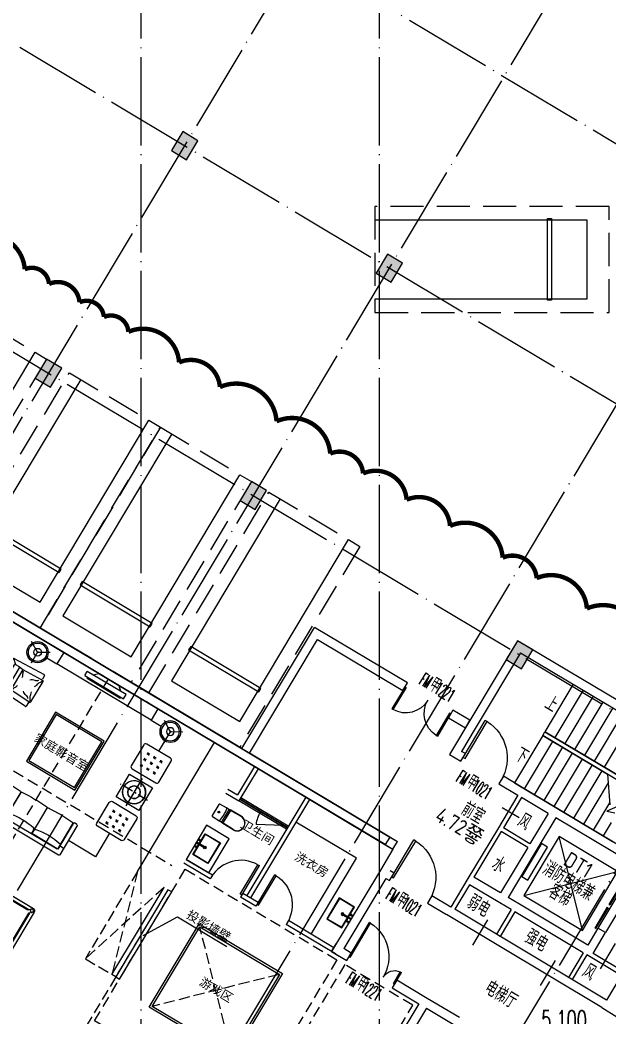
# Model space of a CAD drawing. Header units: millimetres. Extents: x 1337745 to 1642153, y -192803 to 266425.
# Drawn here: x 1414314 to 1427647, y 109897 to 132471 of the extents above; entities that cross this region are included whole.
import ezdxf
from ezdxf.enums import TextEntityAlignment as Align

# ---------------------------------------------------------------- set-up
doc = ezdxf.new("R2010")
doc.units = ezdxf.units.MM
doc.header["$LTSCALE"] = 1000
doc.header["$MEASUREMENT"] = 0
for name, pattern in [('__附着_A09-停车位、行车流线模块_TEN24RUY_设计区$0$DASH', [0.35, 0.25, -0.1]), ('CENTER', [2, 1.25, -0.25, 0.25, -0.25]), ('DASH', [0.35, 0.25, -0.1]), ('DOTE', [2.42, 2, -0.2, 0.02, -0.2]), ('HIDDEN', [0.375, 0.25, -0.125]), ('HIDDEN2', [4.7625, 3.175, -1.5875])]:
    doc.linetypes.add(name, pattern=pattern)
for name, color, linetype in [('__附着_A09-停车位、行车流线模块_TEN24RUY_设计区$0$STD-PARK', 103, '__附着_A09-停车位、行车流线模块_TEN24RUY_设计区$0$DASH'), ('A-BALCONY', 7, 'Continuous'), ('AE-FLOR', 151, 'Continuous'), ('COLUMN', 2, 'Continuous'), ('DIM_SYMB', 7, 'Continuous'), ('DOOR_FIRE', 4, 'Continuous'), ('DOOR_FIRE_TEXT', 7, 'Continuous'), ('DOTE', 16, 'DOTE'), ('IE-FURN', 33, 'Continuous'), ('P-FURN-高柜', 5, 'Continuous'), ('P-卫生隔断', 30, 'Continuous'), ('P-固定家具（悬空）', 142, 'Continuous'), ('P-洁具', 31, 'Continuous'), ('P-活动家具', 146, 'Continuous'), ('PUB_HATCH', 8, 'Continuous'), ('PUB_TEXT', 7, 'Continuous'), ('REF', 8, 'HIDDEN2'), ('STAIR', 61, 'Continuous'), ('WALL', 2, 'Continuous'), ('WINDOW', 4, 'Continuous'), ('WINDOW_TEXT', 7, 'Continuous'), ('文字标注', 255, 'Continuous'), ('砖墙', 30, 'Continuous')]:
    doc.layers.add(name, color=color, linetype=linetype)
doc.layers.add('furniture', color=6, linetype='Continuous', lineweight=13)
doc.styles.add('_TCH_DIM', font='SIMPLEX.shx', dxfattribs={"width": 0.85, "bigfont": 'GBCBIG.shx'})
doc.styles.add('_TCH_WINDOW', font='SIMPLEX.shx', dxfattribs={"width": 0.6, "height": 3.5, "bigfont": 'GBCBIG.shx'})
doc.styles.get("Standard").update_dxf_attribs({"font": 'GBENOR', "bigfont": 'GBCBIG'})
doc.styles.add('黑体', font='SIMHEI.TTF')

# ---------------------------------------------------------------- blocks, each defined once
blk = doc.blocks.new('__附着_A09-停车位、行车流线模块_TEN24RUY_设计区$0$停车位1')
at = {"layer": '__附着_A09-停车位、行车流线模块_TEN24RUY_设计区$0$STD-PARK', "linetype": '__附着_A09-停车位、行车流线模块_TEN24RUY_设计区$0$DASH', "ltscale": 3}
for p, q in [((-168810, -21850), (-171210, -21850)), ((-171210, -21850), (-171210, -27150)), ((-168810, -27150), (-168810, -21850)), ((-171210, -27150), (-168810, -27150))]:
    blk.add_line(p, q, dxfattribs=at)
at = {"layer": 'Defpoints', "color": 9, "linetype": 'ByBlock', "ltscale": 1200}
for p, q in [((-170910, -26650), (-170910, -21850)), ((-169110, -21850), (-169110, -26650)), ((-170935, -25850), (-170935, -25758)), ((-170935, -25758), (-169085, -25758)), ((-169085, -25850), (-170935, -25850)), ((-169085, -25758), (-169085, -25850)), ((-169110, -26650), (-170910, -26650))]:
    blk.add_line(p, q, dxfattribs=at)
blk = doc.blocks.new('_FZH')
blk.add_lwpolyline([(-0.5, -0.5), (0.5, -0.5), (0.5, 0.5), (-0.5, 0.5)], close=True)
at = {"layer": 'PUB_HATCH'}
blk.add_solid([(-0.5, -0.5), (0.5, -0.5), (-0.5, 0.5), (0.5, 0.5)], dxfattribs=at)
blk = doc.blocks.new('$DorLib2D$00000225')
at = {"color": 0}
for p, q in [((0.475, -0.001), (0.475, 0.752)), ((0.475, 0.752), (0.5, 0.752)), ((0.5, -0.001), (0.5, 0.752)), ((-0.5, 0), (-0.5, 0.252)), ((-0.475, 0.252), (-0.5, 0.252)), ((-0.475, 0), (-0.475, 0.252)), ((-0.475, 0), (-0.5, 0)), ((0.475, -0.001), (0.5, -0.001))]:
    blk.add_line(p, q, dxfattribs=at)
for centre, radius, start, end in [((0.505, -0.002), 0.755, 92.2493, 179.7238), ((-0.501, 0.003), 0.251, 359.7899, 84.0974)]:
    blk.add_arc(centre, radius, start, end, dxfattribs=at)
blk = doc.blocks.new('$DorLib2D$00000001')
for p, q in [((0.45, 0.975), (0.5, 0.975)), ((0.45, 0), (0.45, 0.975)), ((0.5, 0), (0.5, 0.975)), ((0.5, 0), (0.45, 0))]:
    blk.add_line(p, q)
at = {"lineweight": 13}
blk.add_arc((0.475, 0), 0.975, 91.4693, 180, dxfattribs=at)
blk = doc.blocks.new('$DORLIB2D$00000127')
at = {"color": 0}
for points in [[(-0.533, 0.795), (-0.533, 0.69)], [(-0.033, 0.795), (-0.533, 0.795)], [(-0.033, 0.69), (-0.533, 0.69)], [(-0.033, 0.795), (-0.033, 0.69)], [(0.533, 0.795), (0.033, 0.795)], [(0.033, 0.795), (0.033, 0.69)], [(0.533, 0.69), (0.033, 0.69)], [(0.533, 0.795), (0.533, 0.69)], [(0.5, 0.5), (-0.5, 0.5)]]:
    blk.add_lwpolyline(points, dxfattribs=at)
blk = doc.blocks.new('A$C36CD4CEC')
at = {"layer": 'DIM_SYMB'}
for points in [[(30990, -625, 0, 0, 0), (32770, -625, 80, 0, 0), (33070, -625, 0, 0, 0)], [(30990, -1975, 0, 0, 0), (32770, -1975, 80, 0, 0), (33070, -1975, 0, 0, 0)]]:
    blk.add_lwpolyline(points, format="xyseb", dxfattribs=at)
at = {"layer": 'STAIR'}
for p, q in [((30990, 0), (32697, 0)), ((30990, 0), (30990, -1250)), ((31250, 0), (31250, -1250)), ((31510, 0), (31510, -1250)), ((31770, 0), (31770, -1250)), ((32030, 0), (32030, -1250)), ((32290, 0), (32290, -1250)), ((32550, 0), (32550, -1250)), ((30990, -1250), (33581, -1250)), ((30990, -1350), (32697, -1350)), ((30990, -1350), (30990, -2600)), ((31250, -1350), (31250, -2600)), ((31510, -1350), (31510, -2600)), ((31770, -1350), (31770, -2600)), ((32030, -1350), (32030, -2600)), ((32290, -1350), (32290, -2600)), ((32550, -1350), (32550, -2600)), ((32697, -1350), (33099, -1920)), ((32810, -1510), (32810, -2600)), ((33070, -1878), (33070, -2600)), ((33267, -1858), (33114, -2079)), ((33114, -2079), (33289, -2014)), ((33330, -2245), (33330, -2600)), ((30990, -2600), (33581, -2600))]:
    blk.add_line(p, q, dxfattribs=at)
at = {"layer": 'WALL'}
for p, q in [((29400, 200), (29400, -2800)), ((37000, 200), (29400, 200)), ((29600, 0), (36800, 0)), ((29600, 0), (29600, -2000)), ((35410, -1250), (30990, -1250)), ((30990, -1350), (30990, -1250)), ((35410, -1350), (30990, -1350)), ((29600, -2000), (29600, -2600)), ((29700, -2600), (29600, -2600)), ((29700, -2800), (29700, -2600)), ((31195, -2600), (30700, -2600)), ((30700, -2600), (30700, -2800)), ((32095, -2600), (31195, -2600)), ((34395, -2600), (32095, -2600)), ((29400, -2800), (29700, -2800)), ((30700, -2800), (31200, -2800)), ((31200, -2800), (31200, -3700)), ((31300, -2800), (31300, -3600)), ((32000, -2800), (31300, -2800)), ((32000, -2800), (32000, -3600)), ((32200, -2800), (32200, -3700)), ((34300, -2800), (32200, -2800)), ((32000, -3600), (31300, -3600)), ((31200, -3700), (31200, -5000)), ((32000, -3700), (31300, -3700)), ((31300, -3700), (31300, -4900)), ((32000, -3700), (32000, -4900)), ((32200, -3700), (32200, -4900)), ((34500, -4450), (34300, -4450)), ((34300, -4450), (34300, -4900)), ((34500, -5000), (34500, -4450)), ((32000, -4900), (31300, -4900)), ((32500, -4900), (32200, -4900)), ((34300, -4900), (32500, -4900)), ((31200, -5000), (31200, -5750)), ((32100, -5100), (31300, -5100)), ((31300, -5100), (31300, -5750)), ((32400, -5100), (32100, -5100)), ((32400, -5100), (32400, -5750)), ((32500, -5100), (32500, -5750)), ((34300, -5100), (32500, -5100)), ((34300, -5100), (34300, -5750)), ((34400, -5100), (34400, -5750)), ((35300, -5100), (34400, -5100)), ((35400, -5000), (34500, -5000)), ((35300, -5100), (35300, -5750)), ((29400, -5300), (29400, -5850)), ((29400, -5850), (29400, -8000)), ((29700, -5750), (29600, -5750)), ((29700, -5950), (29700, -5750)), ((31200, -5750), (30700, -5750)), ((30700, -5750), (30700, -5950)), ((35300, -5750), (31300, -5750)), ((32500, -5750), (32400, -5750)), ((34400, -5750), (34300, -5750)), ((29600, -5950), (29700, -5950)), ((29600, -5950), (29600, -7800)), ((30700, -5950), (31200, -5950)), ((35300, -5950), (31200, -5950)), ((35300, -5950), (35700, -5950)), ((29800, -7800), (29600, -7800)), ((29800, -8000), (29800, -7800)), ((31800, -7800), (31000, -7800)), ((31000, -7800), (31000, -8000)), ((32650, -7800), (31800, -7800)), ((29400, -8000), (29800, -8000)), ((31000, -8000), (31700, -8000)), ((31700, -8000), (31700, -9800)), ((31900, -8000), (31900, -9800)), ((31900, -8000), (32650, -8000))]:
    blk.add_line(p, q, dxfattribs=at)
at = {"layer": 'WINDOW'}
for p, q in [((32484, -4675), (34024, -3125)), ((34024, -4675), (32484, -3125)), ((31490, -3227), (31045, -3227)), ((34500, -3350), (34500, -4450)), ((34821, -5211), (34821, -4546)), ((32062, -5574), (32062, -6237)), ((33846, -5574), (33846, -6237))]:
    blk.add_line(p, q, dxfattribs=at)
for points in [[(34024, -3125), (32484, -3125), (32484, -4675), (34024, -4675)], [(32379, -3465), (32224, -3465), (32224, -4335), (32379, -4335)]]:
    blk.add_lwpolyline(points, close=True, dxfattribs=at)
for name, p, xscale, yscale, zscale, rotation in [('$DorLib2D$00000001', (30200, -2700), -1000, 1000, 999.9999999999995, 359.9999999999933), ('$DORLIB2D$00000127', (34400, -3900), 1100.000000000116, 200.0000000001164, -1100, 90), ('$DorLib2D$00000001', (30200, -5850), -1000, 1000, 999.9999999999995, 359.9999999999933), ('$DorLib2D$00000225', (30400, -7900), -1200, 1199.999999999884, 1200, 5.542137736148056e-12)]:
    blk.add_blockref(name, p, dxfattribs=dict(at, xscale=xscale, yscale=yscale, zscale=zscale, rotation=rotation))
at = {"layer": 'A-BALCONY', "char_height": 350, "width": 1805.59}
for s, insert, attachment_point in [('风', (31766, -3055), 3), ('DT1', (33504, -3274), 3), ('前室', (30791, -3480), 3), ('消防电梯兼', (33817, -3691), 3), ('4.72{\\fSimSun|b0|i0|c129|p2;쯓}', (31015, -3904), 3), ('客梯', (33440, -4068), 3), ('水', (31766, -4193), 3), ('弱电', (31979, -5223), 3), ('强电', (33503, -5223), 3), ('风', (34774, -5223), 3), ('电梯厅', (32814, -6687), 1)]:
    blk.add_mtext(s, dxfattribs=dict(at, insert=insert, attachment_point=attachment_point))
at = {"layer": 'PUB_TEXT', "style": '_TCH_DIM'}
for s, p in [('上', (30676, -800)), ('下', (30695, -2150))]:
    blk.add_text(s, height=338, rotation=360, dxfattribs=at).set_placement(p)
at = {"layer": 'WINDOW_TEXT', "style": '_TCH_WINDOW'}
for s, height, width, p in [('甲', 338, 0.6, (30069, -3250)), ('FM', 297.5, 0.423529, (29817, -3250)), ('1021', 297.5, 0.423529, (30217, -3250)), ('FM', 297.5, 0.423529, (29817, -6350)), ('甲', 338, 0.6, (30069, -6350)), ('1021', 297.5, 0.423529, (30217, -6350)), ('甲', 338, 0.6, (30269, -8450)), ('FM', 297.5, 0.423529, (30017, -8450)), ('1221', 297.5, 0.423529, (30417, -8450))]:
    blk.add_text(s, height=height, rotation=360, dxfattribs=dict(at, width=width)).set_placement(p)
blk = doc.blocks.new('$DorLib2D$00000002')
for p, q in [((-0.5, 0), (-0.5, 0.4875)), ((-0.475, 0.4875), (-0.5, 0.4875)), ((-0.475, 0), (-0.475, 0.4875)), ((0.475, 0), (0.475, 0.4875)), ((0.475, 0.4875), (0.5, 0.4875)), ((0.5, 0), (0.5, 0.4875)), ((-0.5, 0), (-0.475, 0)), ((0.5, 0), (0.475, 0))]:
    blk.add_line(p, q)
at = {"lineweight": 13}
for centre, start, end in [((-0.4875, 0), 0, 88.53072), ((0.4875, 0), 91.46928, 180)]:
    blk.add_arc(centre, 0.4875, start, end, dxfattribs=at)
blk = doc.blocks.new('A$C175371E0')
at = {"layer": 'furniture', "color": 8}
for p, q in [((-180, 161), (-194, 175)), ((-180, 140), (-194, 126)), ((-180, 11), (-194, 25)), ((-158, 161), (-144, 175)), ((-158, 140), (-144, 126)), ((-158, 11), (-144, 25)), ((-11, 161), (-25, 175)), ((-11, 140), (-25, 126)), ((-11, 11), (-25, 25)), ((11, 161), (25, 175)), ((11, 140), (25, 126)), ((11, 11), (25, 25)), ((158, 161), (144, 175)), ((158, 140), (144, 126)), ((158, 11), (144, 25)), ((180, 161), (194, 175)), ((180, 140), (194, 126)), ((180, 11), (194, 25)), ((-180, -11), (-194, -25)), ((-180, -140), (-194, -126)), ((-180, -161), (-194, -175)), ((-158, -11), (-144, -25)), ((-158, -140), (-144, -126)), ((-158, -161), (-144, -175)), ((-11, -11), (-25, -25)), ((-11, -140), (-25, -126)), ((-11, -161), (-25, -175)), ((11, -11), (25, -25)), ((11, -140), (25, -126)), ((11, -161), (25, -175)), ((158, -11), (144, -25)), ((158, -140), (144, -126)), ((158, -161), (144, -175)), ((180, -11), (194, -25)), ((180, -140), (194, -126)), ((180, -161), (194, -175))]:
    blk.add_line(p, q, dxfattribs=at)
for centre in [(-169, 151), (-169, 0), (0, 151), (0, 0), (169, 151), (169, 0), (-169, -151), (0, -151), (169, -151)]:
    blk.add_circle(centre, 15, dxfattribs=at)
at = {"layer": 'IE-FURN'}
blk.add_lwpolyline([(-362, 275), (-362, -275, 0.414214), (-312, -325), (312, -325, 0.414214), (362, -275), (362, 275, 0.414214), (312, 325), (-312, 325, 0.414214)], format="xyb", close=True, dxfattribs=at)
blk = doc.blocks.new('uio')
at = {"lineweight": 5, "ltscale": 0.03}
for p, q in [((-104844, -966881), (-104736, -966120)), ((-104716, -966104), (-103987, -966174)), ((-104651, -966317), (-104642, -966224)), ((-104651, -966317), (-104648, -966429)), ((-104651, -966317), (-104648, -966429)), ((-104112, -966387), (-104634, -966338)), ((-104112, -966387), (-104634, -966338)), ((-104621, -966207), (-104099, -966257)), ((-104091, -966371), (-104115, -966479)), ((-104091, -966371), (-104115, -966479)), ((-104082, -966277), (-104091, -966371)), ((-104082, -966277), (-104091, -966371)), ((-103970, -966193), (-104007, -966961)), ((-104714, -966896), (-104648, -966429)), ((-104115, -966479), (-104648, -966429)), ((-104115, -966479), (-104138, -966950)), ((-104734, -966912), (-104828, -966903)), ((-104719, -966931), (-104714, -966896)), ((-104160, -967004), (-104702, -966952)), ((-104140, -966986), (-104138, -966950)), ((-104028, -966979), (-104121, -966970))]:
    blk.add_line(p, q, dxfattribs=at)
for p, q in [((-104651, -966317), (-104642, -966224)), ((-104115, -966479), (-104648, -966429))]:
    blk.add_line(p, q)
for centre, start, end in [((-104718, -966123), 84.5739, 171.9109), ((-104632, -966319), 174.5739, 264.5739), ((-104632, -966319), 174.5739, 264.5739), ((-104623, -966226), 84.5739, 174.5739), ((-104623, -966226), 84.5739, 174.5739), ((-104110, -966369), 264.5739, 354.5739), ((-104110, -966369), 264.5739, 354.5739), ((-104101, -966276), 354.5739, 84.5739), ((-104101, -966276), 354.5739, 84.5739), ((-103989, -966192), 357.2369, 84.5739), ((-104826, -966884), 171.9109, 264.5739), ((-104733, -966893), 264.5739, 351.9109), ((-104701, -966934), 171.9109, 264.5739), ((-104158, -966985), 264.5739, 357.2369), ((-104119, -966951), 177.2369, 264.5739), ((-104029, -966960), 274.8838, 7.5468)]:
    blk.add_arc(centre, 18.7, start, end, dxfattribs=at)
at = {"layer": 'furniture', "color": 8}
for p, q in [((-104718, -966123), (-104642, -966224)), ((-103989, -966192), (-104082, -966277))]:
    blk.add_line(p, q, dxfattribs=at)
for points in [[(-104624, -966459, -0.157856), (-104544, -966495, 0.195258), (-104485, -966517, 0.506042)], [(-104144, -966505, 0.157856), (-104230, -966525, -0.195258), (-104291, -966535, -0.506042)], [(-104655, -966859, 0.215808), (-104609, -966798, -0.158378), (-104551, -966698, -0.75133)], [(-104655, -966859, 0.215808), (-104609, -966798, -0.158378), (-104551, -966698, -0.75133)], [(-104189, -966903, -0.215808), (-104222, -966835, 0.158378), (-104261, -966726, 0.75133)], [(-104189, -966903, -0.215808), (-104222, -966835, 0.158378), (-104261, -966726, 0.75133)], [(-104701, -966934, 0.13045), (-104627, -966906, -0.166434), (-104547, -966883, 0.138962), (-104485, -966868, -0.132288)], [(-104701, -966934, 0.13045), (-104627, -966906, -0.166434), (-104547, -966883, 0.138962), (-104485, -966868, -0.132288)], [(-104158, -966985, -0.13045), (-104225, -966944, 0.166434), (-104299, -966906, -0.138962), (-104358, -966880, 0.132288)], [(-104158, -966985, -0.13045), (-104225, -966944, 0.166434), (-104299, -966906, -0.138962), (-104358, -966880, 0.132288)]]:
    blk.add_lwpolyline(points, format="xyb", dxfattribs=at)
blk = doc.blocks.new('A$C394A4696')
at = {"layer": 'IE-FURN'}
for p, q in [((-27, 1141), (-783, 1141)), ((-810, 1114), (-810, 1051)), ((-810, 1114), (-810, 1051)), ((-126, 1033), (-792, 1033)), ((-200, 1051), (-200, 1123)), ((-126, 344), (-792, 344)), ((-782, 344), (-108, 344)), ((-782, 344), (-108, 344)), ((-782, 344), (-108, 344)), ((-782, 344), (-108, 344)), ((-782, 344), (-108, 344)), ((-782, 344), (-108, 344)), ((-108, 326), (-108, -1015)), ((-782, -344), (-108, -344)), ((-782, -344), (-108, -344)), ((-782, -344), (-108, -344)), ((-782, -344), (-108, -344)), ((-782, -344), (-108, -344)), ((-782, -344), (-108, -344)), ((-810, -1114), (-810, -1051)), ((-810, -1114), (-810, -1051)), ((-126, -1033), (-792, -1033)), ((-782, -1033), (-108, -1033)), ((-782, -1033), (-108, -1033)), ((-200, -1051), (-200, -1123)), ((-27, -1141), (-783, -1141))]:
    blk.add_line(p, q, dxfattribs=at)
at = {"layer": 'IE-FURN', "color": 8}
for points in [[(-236, 1015, -0.414214), (-218, 1033), (-126, 1033, -0.414214), (-108, 1015), (-108, 362, -0.414214), (-126, 344), (-218, 344, -0.414214), (-236, 362, -0.097845)], [(-236, 326, -0.414214), (-218, 344), (-126, 344, -0.414214), (-108, 326), (-108, -326, -0.414214), (-126, -344), (-218, -344, -0.414214), (-236, -326, -0.097845)], [(-236, 362, 0.414214), (-218, 344), (-126, 344, 0.414214), (-108, 362), (-108, 326, 0.414214), (-126, 344), (-218, 344, 0.414214), (-236, 326, 1.773437)], [(-236, -1015, 0.414214), (-218, -1033), (-126, -1033, 0.414214), (-108, -1015), (-108, -362, 0.414214), (-126, -344), (-218, -344, 0.414214), (-236, -362, 0.097845)], [(-236, -326, 0.414214), (-218, -344), (-126, -344, 0.414214), (-108, -326), (-108, -362, 0.414214), (-126, -344), (-218, -344, 0.414214), (-236, -362, 1.773437)]]:
    blk.add_lwpolyline(points, format="xyb", close=True, dxfattribs=at)
at = {"layer": 'IE-FURN'}
blk.add_lwpolyline([(0, -1114), (0, 1114)], dxfattribs=at)
for centre, radius, start, end in [((-783, 1114), 26.8, 90, 180), ((-783, 1114), 26.8, 90, 180), ((-182, 1123), 18, 90, 180), ((-27, 1114), 26.8, 0, 90), ((3180, 689), 3993, 175.3139, 184.6861), ((-792, 1051), 18, 180, 270), ((-792, 1051), 18, 180, 270), ((-782, 1015), 18, 90, 180), ((-182, 1051), 18, 180, 270), ((-126, 1015), 18, 0, 90), ((3180, 0), 3993, 175.3139, 184.6861), ((-782, 362), 18, 180, 270), ((-782, 362), 18, 180, 270), ((-782, 326), 18, 90, 180), ((-782, 326), 18, 90, 180), ((-126, 326), 18, 0, 90), ((3180, -689), 3993, 175.3139, 184.6861), ((-783, -368), 18, 90, 180), ((-782, -326), 18, 180, 270), ((-782, -326), 18, 180, 270), ((-782, -362), 18, 90, 180), ((-792, -1051), 18, 90, 180), ((-792, -1051), 18, 90, 180), ((-783, -1114), 26.8, 180, 270), ((-783, -1114), 26.8, 180, 270), ((-782, -1015), 18, 180, 270), ((-782, -1015), 18, 180, 270), ((-182, -1051), 18, 90, 180), ((-182, -1123), 18, 180, 270), ((-27, -1114), 26.8, 270, 0)]:
    blk.add_arc(centre, radius, start, end, dxfattribs=at)
at = {"layer": 'IE-FURN', "color": 161}
blk.add_arc((-126, -1015), 18, 270, 0, dxfattribs=at)
blk = doc.blocks.new('IFF-Lamp400')
at = {"lineweight": 5, "ltscale": 0.03}
for p, q in [((-7, -12), (116, 205)), ((-7, -12), (116, 205)), ((13, 0), (-236, -2)), ((13, 0), (-236, -2)), ((-7, 11), (120, -203)), ((-7, 11), (120, -203))]:
    blk.add_line(p, q, dxfattribs=at)
at = {"lineweight": 5, "ltscale": 0.03, "const_width": 6.67}
for points in [[(95, 167), (115, 203)], [(95, 167), (115, 203)], [(-192, -2), (-233, -2)], [(-192, -2), (-233, -2)], [(98, -166), (118, -201)], [(98, -166), (118, -201)]]:
    blk.add_lwpolyline(points, dxfattribs=at)
at = {"lineweight": 5, "ltscale": 0.03}
blk.add_circle((0, 0), 200, dxfattribs=at)
at = {"linetype": 'ByBlock'}
for radius in [173, 173, 73.3, 73.3]:
    blk.add_circle((0, 0), radius, dxfattribs=at)
blk = doc.blocks.new('$plan$00002328')
at = {"layer": 'IE-FURN'}
for p, q in [((-1279, 621, 0), (-1214, 559, 0)), ((-1233, -577, 0), (-1233, 577, 0)), ((-1226, 674, 0), (-1163, 610, 0)), ((-1214, -559, 0), (-1214, 559, 0)), ((-1182, 629, 0), (-99, 629, 0)), ((-1163, 610, 0), (-122, 610, 0)), ((-83, 642, 0), (-122, 610, 0)), ((-8, 642, 0), (31, 610, 0)), ((1090, 629, 0), (8, 629, 0)), ((1072, 610, 0), (31, 610, 0)), ((1224, 483, 0), (342, -47, 0)), ((342, -47, 0), (1224, 456, 0)), ((1134, 674, 0), (1072, 610, 0)), ((1187, 621, 0), (1123, 559, 0)), ((1123, 422, 0), (1123, 559, 0)), ((1142, 433, 0), (1142, 577, 0)), ((1314, 507, 0), (1301, 528, 0)), ((1123, -559, 0), (1123, 398, 0)), ((1142, -577, 0), (1142, 409, 0)), ((-1279, -621, 0), (-1214, -559, 0)), ((-1226, -674, 0), (-1163, -610, 0)), ((-1182, -629, 0), (-99, -629, 0)), ((-1163, -610, 0), (-122, -610, 0)), ((-83, -642, 0), (-122, -610, 0)), ((-8, -642, 0), (31, -610, 0)), ((1090, -629, 0), (8, -629, 0)), ((1072, -610, 0), (31, -610, 0)), ((1134, -674, 0), (1072, -610, 0)), ((1187, -621, 0), (1123, -559, 0))]:
    blk.add_line(p, q, dxfattribs=at)
at = {"layer": 'IE-FURN', "elevation": 0}
blk.add_lwpolyline([(1301, 528), (1224, 483), (1224, 648, 0.414214), (1161, 711), (-1252, 711, 0.414214), (-1316, 648), (-1316, -648, 0.414214), (-1252, -711), (1161, -711, 0.414214), (1224, -648), (1224, 456), (1314, 507, 0.584235)], format="xyb", close=True, dxfattribs=at)
at = {"layer": 'IE-FURN'}
for centre, radius in [((-1252, 648, 0), 38.1), ((-46, 648, 0), 38.1), ((1161, 648, 0), 38.1), ((-757, 102, 0), 25.4), ((-757, 51, 0), 25.4), ((-757, 0, 0), 25.4), ((-706, 76, 0), 25.4), ((-706, 25, 0), 25.4), ((-706, -25, 0), 25.4), ((-655, 51, 0), 25.4), ((-655, 0, 0), 25.4), ((-604, 25, 0), 25.4), ((716, 0, 0), 25.4), ((-757, -51, 0), 25.4), ((-1252, -648, 0), 38.1), ((-46, -648, 0), 38.1), ((1161, -648, 0), 38.1)]:
    blk.add_circle(centre, radius, dxfattribs=at)
blk = doc.blocks.new('A$C2EEA3612')
at = {"linetype": 'Continuous'}
for p, q in [((-180, 570), (-173, 300)), ((-175, 570), (-168, 300)), ((175, 570), (168, 300)), ((180, 570), (173, 300)), ((-173, 300), (-171, 240)), ((-172, 255), (172, 255)), ((-171, 240), (-169, 187)), ((-163, 295), (163, 295)), ((-163, 290), (163, 290)), ((171, 240), (169, 187)), ((173, 300), (171, 240)), ((-169, 187), (-166, 19)), ((-146, 0), (146, 0)), ((169, 187), (166, 19))]:
    blk.add_line(p, q, dxfattribs=at)
for radius in [20, 15]:
    blk.add_circle((0, 90), radius, dxfattribs=at)
for centre, radius, start, end in [((0, 570), 180, 0, 180), ((0, 570), 175, 0, 180), ((-163, 300), 10, 181.7534, 270), ((-163, 300), 5, 181.7534, 270), ((163, 300), 5, 270, 358.2466), ((163, 300), 10, 270, 358.2466), ((-149, 187), 20, 99.8557, 181.7534), ((-146, 20), 20, 181.7534, 270), ((0, -673), 893, 80.1443, 99.8557), ((146, 20), 20, 270, 358.2466), ((149, 187), 20, 358.2466, 80.1443)]:
    blk.add_arc(centre, radius, start, end, dxfattribs=at)
blk = doc.blocks.new('g3wr')
at = {"color": 251}
blk.add_wipeout([(92376, 176270), (92376, 176416), (92376, 176562), (92382, 176575), (92396, 176582), (92459, 176583), (92576, 176581), (92666, 176589), (92736, 176588), (92946, 176596), (92946, 176591), (93057, 176558), (93057, 176558), (93126, 176416), (93076, 176298), (92946, 176236), (92831, 176244), (92676, 176243), (92576, 176251), (92396, 176250)], dxfattribs=at)
at = {"xscale": -1, "rotation": 270}
blk.add_blockref('A$C2EEA3612', (92376, 176416), dxfattribs=at)
blk = doc.blocks.new('A$C12CE3BE6')
at = {"ltscale": 10}
for p, q in [((180, 469), (200, 469)), ((285, 469), (265, 469)), ((370, 469), (350, 469)), ((220, 412), (160, 412)), ((160, 412), (160, 405)), ((220, 405), (160, 405)), ((180, 412), (180, 435)), ((200, 412), (200, 435)), ((220, 405), (220, 412)), ((265, 260), (265, 435)), ((285, 260), (285, 435)), ((330, 412), (390, 412)), ((330, 405), (330, 412)), ((330, 405), (390, 405)), ((350, 412), (350, 435)), ((370, 412), (370, 435)), ((390, 412), (390, 405))]:
    blk.add_line(p, q, dxfattribs=at)
at = {"color": 8, "ltscale": 10}
for p, q in [((184, 442), (184, 469)), ((195, 442), (195, 469)), ((354, 442), (354, 469)), ((365, 442), (365, 469)), ((182, 422), (182, 442)), ((197, 442), (182, 442)), ((197, 422), (182, 422)), ((187, 412), (187, 422)), ((193, 412), (193, 422)), ((197, 422), (197, 442)), ((352, 422), (352, 442)), ((352, 442), (367, 442)), ((352, 422), (367, 422)), ((357, 412), (357, 422)), ((363, 412), (363, 422)), ((367, 422), (367, 442))]:
    blk.add_line(p, q, dxfattribs=at)
at = {"color": 8}
for p, q in [((261, 236), (289, 264)), ((261, 264), (289, 236))]:
    blk.add_line(p, q, dxfattribs=at)
at = {"ltscale": 10}
for points in [[(200, 435), (200, 469), (215, 469), (215, 475), (165, 475), (165, 469), (180, 469), (180, 435)], [(285, 435), (285, 469), (300, 469), (300, 475), (250, 475), (250, 469), (265, 469), (265, 435)], [(370, 435), (370, 469), (385, 469), (385, 475), (335, 475), (335, 469), (350, 469), (350, 435)]]:
    blk.add_lwpolyline(points, dxfattribs=at)
blk.add_lwpolyline([(0, 0), (0, 400), (550, 400), (550, 0)], close=True)
at = {"color": 8}
blk.add_lwpolyline([(10, 10), (10, 390), (540, 390), (540, 10)], close=True, dxfattribs=at)
at = {"color": 8, "ltscale": 10}
for centre in [(190, 409), (360, 409)]:
    blk.add_circle(centre, 3.5, dxfattribs=at)
at = {"color": 8}
for radius in [29.1, 20]:
    blk.add_circle((275, 250), radius, dxfattribs=at)
at = {"ltscale": 10}
blk.add_arc((275, 260), 10, 180, 0, dxfattribs=at)
blk = doc.blocks.new('A$C7F2562B0')
at = {"color": 252}
blk.add_line((3283, 2785), (2746, 2488), dxfattribs=at)
blk.add_arc((3406, 2784), 723, 179.8571, 204.0905, dxfattribs=at)
at = {"layer": 'furniture', "color": 6}
for p, q in [((-508, 3600), (-2992, 3600)), ((-508, 3600), (-508, 3300)), ((-508, 3300), (-2992, 3300))]:
    blk.add_line(p, q, dxfattribs=at)
at = {"layer": 'furniture'}
for p, q in [((-2992, 3600), (-2992, 3300)), ((-2453, 2344), (-2453, 1056)), ((-1173, 2344), (-2453, 2344)), ((-1173, 1056), (-1173, 2344)), ((-2453, 1056), (-1173, 1056))]:
    blk.add_line(p, q, dxfattribs=at)
at = {"layer": 'furniture', "color": 8}
for p, q in [((-1287, 3505), (-2313, 3505)), ((-2313, 3393), (-2313, 3505)), ((-2313, 3393), (-1287, 3393)), ((-2238, 3393), (-2238, 3371)), ((-2163, 3505), (-2065, 3600)), ((-2065, 3600), (-1535, 3600)), ((-1535, 3600), (-1437, 3505)), ((-1362, 3393), (-1362, 3371)), ((-1287, 3393), (-1287, 3505)), ((-1369, 3363), (-2231, 3363)), ((-2413, 2304), (-2413, 1096)), ((-1213, 2304), (-2413, 2304)), ((-1213, 1096), (-1213, 2304)), ((0, 2059), (0, 1341)), ((-2413, 1096), (-1213, 1096))]:
    blk.add_line(p, q, dxfattribs=at)
at = {"layer": 'furniture', "color": 8, "linetype": 'CENTER', "ltscale": 0.2}
for p, q in [((0, 2059), (0, 1341)), ((359, 1700), (-359, 1700))]:
    blk.add_line(p, q, dxfattribs=at)
at = {"layer": 'furniture', "color": 6}
blk.add_lwpolyline([(-296, 2000), (304, 2000), (304, 1400), (-296, 1400)], close=True, dxfattribs=at)
at = {"layer": 'furniture', "color": 8}
for radius in [262, 142]:
    blk.add_circle((0, 1700), radius, dxfattribs=at)
for centre, start, end in [((-2231, 3371), 180, 270), ((-1369, 3371), 270, 0)]:
    blk.add_arc(centre, 7.5, start, end, dxfattribs=at)
at = {"layer": 'furniture', "color": 8, "extrusion": (0, 0, -1)}
for major_axis in [(185, 185), (101, 101)]:
    blk.add_ellipse((0, 1700), major_axis=major_axis, ratio=1, start_param=1.570796326794897, end_param=7.853981633974483, dxfattribs=at)
at = {"layer": 'IE-FURN'}
for p, q in [((989, 400), (989, 3600)), ((1686, 200, 0), (1690, 200)), ((1690, -2100), (1690, 200))]:
    blk.add_line(p, q, dxfattribs=at)
at = {"layer": 'IE-FURN', "linetype": 'DASH'}
for p, q in [((989, 200), (989, -2100)), ((1689, 200), (989, -2100)), ((989, 200), (1690, -2100)), ((4939, -2250), (2840, -150)), ((4939, -150), (2840, -2250)), ((989, -2100), (1690, -2100))]:
    blk.add_line(p, q, dxfattribs=at)
at = {"layer": 'IE-FURN', "elevation": 0}
for points in [[(1790, -2100), (1890, -2100), (1890, 200), (1790, 200)], [(4989, -2300), (2790, -2300), (2790, -100), (4989, -100)], [(4939, -2250), (2840, -2250), (2840, -150), (4939, -150)]]:
    blk.add_lwpolyline(points, close=True, dxfattribs=at)
blk.add_lwpolyline([(1839, -978), (2290, -217), (3596, -217)], dxfattribs=at)
at = {"layer": 'P-FURN-高柜', "color": 8}
for points in [[(-3260, 3300), (-2992, 3300)], [(-508, 3300), (-240, 3300)], [(-3500, 3026), (-3500, 3060)], [(0, 3060), (0, 2784)], [(0, 616), (0, 0), (-711, 0)]]:
    blk.add_lwpolyline(points, dxfattribs=at)
at = {"layer": 'P-卫生隔断', "color": 142}
for p, q in [((3391, 2830), (2140, 2830)), ((3391, 2750), (2140, 2750))]:
    blk.add_line(p, q, dxfattribs=at)
at = {"layer": 'P-卫生隔断'}
for p, q in [((3391, 2795), (2140, 2795)), ((3391, 2785), (2140, 2785))]:
    blk.add_line(p, q, dxfattribs=at)
at = {"layer": 'P-固定家具（悬空）', "elevation": 0}
blk.add_lwpolyline([(1791, 1900), (1791, 1000), (2390, 1000), (2390, 1900)], close=True, dxfattribs=at)
at = {"layer": 'P-活动家具'}
for p, q in [((5089, 3000), (3491, 3000)), ((5089, 1000), (5089, 3000))]:
    blk.add_line(p, q, dxfattribs=at)
at = {"layer": 'P-活动家具', "linetype": 'DASH', "elevation": 0}
blk.add_lwpolyline([(1790, -700), (1790, -5400)], dxfattribs=at)
at = {"layer": 'REF', "linetype": 'HIDDEN'}
for p, q in [((-1813, -7484), (-1813, 3600)), ((-5211, 716), (1585, 716))]:
    blk.add_line(p, q, dxfattribs=at)
at = {"layer": 'REF', "linetype": 'HIDDEN', "elevation": 0}
for points in [[(5889, -3200), (1890, -3200), (1890, 800), (5889, 800)], [(6095, -900), (7889, -900), (7889, 800), (6095, 800)]]:
    blk.add_lwpolyline(points, close=True, dxfattribs=at)
at = {"layer": 'WALL'}
for p, q in [((2040, 3600), (2040, 2850)), ((2140, 3600), (2140, 2750)), ((3391, 3600), (3391, 1000)), ((3491, 3600), (3491, 1000)), ((1790, 2850), (2040, 2850)), ((1790, 2750), (2140, 2750)), ((2489, 1000), (1790, 1000)), ((2489, 1000), (2489, 900)), ((3689, 1000), (3289, 1000)), ((3289, 1000), (3289, 900)), ((3689, 1000), (3689, 900)), ((5691, 1000), (4489, 1000)), ((4489, 1000), (4489, 900)), ((2489, 900), (1790, 900)), ((3689, 900), (3289, 900)), ((5791, 900), (4489, 900)), ((1690, -2100), (1690, 200)), ((1790, 200), (1790, -2100)), ((1790, -2100), (1690, -2100))]:
    blk.add_line(p, q, dxfattribs=at)
at = {"layer": 'AE-FLOR', "xscale": -0.9999999999999997, "rotation": 179.9999999999999}
blk.add_blockref('$plan$00002328', (-1767, -2438, 0), dxfattribs=at)
at = {"layer": 'furniture', "color": 6}
blk.add_blockref('A$C175371E0', (0, 2459), dxfattribs=at)
for name, p, xscale, rotation in [('A$C175371E0', (0, 941), -0.9999999999999997, 179.9999999999999), ('A$C394A4696', (-1852, -400), -1.000000000000001, 90)]:
    blk.add_blockref(name, p, dxfattribs=dict(at, xscale=xscale, rotation=rotation))
at = {"layer": 'IE-FURN'}
for p, xscale, yscale, zscale, rotation in [((-3500, 3300), 1.199999999953434, 1.199999999953434, 1.199999999953434, 90), ((0, 3300), -1.199999999953433, 1.199999999953433, 1.199999999953433, 270)]:
    blk.add_blockref('IFF-Lamp400', p, dxfattribs=dict(at, xscale=xscale, yscale=yscale, zscale=zscale, rotation=rotation))
at = {"layer": 'IE-FURN', "rotation": 95.42610745096003}
blk.add_blockref('uio', (-975577, 15048), dxfattribs=at)
at = {"layer": 'P-洁具', "extrusion": (0, 0, -1), "zscale": -1, "rotation": 180.000000000005}
blk.add_blockref('g3wr', (90587, 178716), dxfattribs=at)
at = {"layer": 'P-洁具', "xscale": -1.000000000000001, "rotation": 270}
blk.add_blockref('A$C12CE3BE6', (5214, 1479), dxfattribs=at)
at = {"layer": 'P-洁具', "rotation": 90}
blk.add_blockref('A$C12CE3BE6', (2266, 1172), dxfattribs=at)
at = {"layer": 'WINDOW'}
for p, xscale, yscale, zscale, rotation in [((2889, 950), 800.0000000000005, 800.0000000000005, -800.0000000000002, 359.9999999999949), ((4093, 950), -800.0000000000006, 800.0000000000006, -800.0000000000006, 359.9999999999948)]:
    blk.add_blockref('$DorLib2D$00000001', p, dxfattribs=dict(at, xscale=xscale, yscale=yscale, zscale=zscale, rotation=rotation))
blk = doc.blocks.new('A$C514326FF')
at = {"layer": '砖墙', "linetype": 'ByBlock'}
for p, q in [((-26200.1, 11200), (-29100.1, 11200)), ((-26200.3, 11200), (-22800.1, 11200)), ((-19900, 11200), (-26200.1, 11200)), ((-22800.1, 11200), (-26199.8, 11200)), ((-22706.8, 11200), (-22506.8, 11200)), ((-22600.1, 11200), (-18700, 11200)), ((-18900.1, 11200), (-22600.1, 11200)), ((-18700, 11000), (-18700, 11200)), ((-26300.1, 11000), (-29100.1, 11000)), ((-26100.3, 11000), (-22700.1, 11000)), ((-26100.1, 11000), (-19900, 11000)), ((-22700.1, 11000), (-26099.8, 11000)), ((-22700.1, 11000), (-18700, 11000)), ((-18900.1, 11000), (-22700.1, 11000)), ((-18700.1, 8300), (-18700.1, 8500)), ((-18700, 8300), (-18500, 8300)), ((-23400.5, 7600), (-23400.5, 7800)), ((-23400.5, 7600), (-23400.5, 7800))]:
    blk.add_line(p, q, dxfattribs=at)
at = {"layer": '砖墙'}
blk.add_line((-22550, 11200), (-18776.1, 11200), dxfattribs=at)
blk.add_blockref('A$C7F2562B0', (-24389.3, 7400), dxfattribs=at)
blk.add_line((-22550, 11000), (-18776.1, 11000), dxfattribs=at)
at = {"layer": '文字标注', "color": 0, "ltscale": 0.3, "style": '黑体'}
for s, p in [('卫生间', (-21938.9, 9657.5)), ('洗衣房', (-20509.3, 9657.5))]:
    blk.add_text(s, height=201.6, rotation=360, dxfattribs=at).set_placement(p)
for s, p in [('家庭影音室', (-26261.2, 9040.5)), ('投影墙壁', (-21386.4, 7377.8)), ('游戏区', (-20493.8, 6221.9))]:
    blk.add_text(s, height=201.6, rotation=360, dxfattribs=at).set_placement(p, align=Align.MIDDLE)

msp = doc.modelspace()

# ---------------------------------------------------------------- linework, layer by layer
at = {"layer": 'DOTE'}
for p, q in [((1417047.5, 199388.6, 0), (1417047.5, 86979.4, 0)), ((1422447.5, 199388.6, 0), (1422447.5, 86979.4, 0)), ((1387824.2, 153580, 0), (1456120.9, 112734.4, 0)), ((1385232.1, 149245.9, 0), (1453528.9, 108400.3, 0)), ((1382152.5, 144096.6, 0), (1450449.3, 103251, 0)), ((1421818.9, 135943.4, 0), (1404196, 106476.6, 0)), ((1426453.3, 133171.7, 0), (1408830.4, 103704.9, 0)), ((1431602.7, 130092.1, 0), (1413979.8, 100625.3, 0)), ((1436237.1, 127320.4, 0), (1418614.2, 97853.6, 0))]:
    msp.add_line(p, q, dxfattribs=at)
at = {"layer": '砖墙', "linetype": 'ByBlock'}
for p, q in [((1404044.5, 124886.6, 0), (1422582, 113800, 0)), ((1404147.1, 125058.2, 0), (1422684.7, 113971.7, 0)), ((1419337.6, 115973.4, 0), (1420980, 118719.8, 0)), ((1423082.7, 117462.2, 0), (1420980, 118719.8, 0)), ((1419509.2, 115870.8, 0), (1421049, 118445.5, 0)), ((1421049, 118445.5, 0), (1422980.1, 117290.6, 0)), ((1415373, 118111.1, 0), (1415201.3, 118213.8, 0)), ((1422980.1, 117290.6, 0), (1423082.7, 117462.2, 0)), ((1417346.9, 116930.6, 0), (1417175.2, 117033.3, 0)), ((1424112.6, 116846.3, 0), (1424009.9, 116674.7, 0)), ((1424498.8, 116615.3, 0), (1424112.6, 116846.3, 0)), ((1424009.9, 116674.7, 0), (1424396.1, 116443.7, 0)), ((1424396.1, 116443.7, 0), (1424498.8, 116615.3, 0)), ((1419337.6, 115973.4, 0), (1419509.2, 115870.8, 0)), ((1422684.7, 113971.7, 0), (1422582, 113800, 0))]:
    msp.add_line(p, q, dxfattribs=at)

# ---------------------------------------------------------------- block references
at = {"layer": '__附着_A09-停车位、行车流线模块_TEN24RUY_设计区$0$STD-PARK', "rotation": 329.1180334405437}
msp.add_blockref('A$C36CD4CEC', (1400242.3, 133336.1, 0), dxfattribs=at)
at = {"layer": '__附着_A09-停车位、行车流线模块_TEN24RUY_设计区$0$STD-PARK', "linetype": 'ByBlock', "rotation": 90.00000058082108}
msp.add_blockref('__附着_A09-停车位、行车流线模块_TEN24RUY_设计区$0$停车位1', (1400497.5, 297058.7, 0), dxfattribs=at)
at = {"layer": '__附着_A09-停车位、行车流线模块_TEN24RUY_设计区$0$STD-PARK', "linetype": 'ByBlock', "xscale": -1}
for p, rotation in [((1279195.1, 231422.3, 0), 329.1180331538937), ((1279195.1, 231422.3, 0), 329.1180331498422), ((1281769.7, 229882.3, 0), 329.1180331538937), ((1281769.7, 229882.3, 0), 329.1180331498422), ((1283829.4, 228650.5, 0), 329.1180331538937), ((1283829.4, 228650.5, 0), 329.1180331498422), ((1286286.4, 227181.3), 329.1180331538937), ((1286286.4, 227181.3), 329.1180331498422)]:
    msp.add_blockref('__附着_A09-停车位、行车流线模块_TEN24RUY_设计区$0$停车位1', p, dxfattribs=dict(at, rotation=rotation))
at = {"layer": 'COLUMN'}
for p, xscale, yscale, zscale, rotation in [((1418040.1, 129624.8, 0), 399.9999999977592, 500.0000000021378, 500.0000000021378, 329.118033445816), ((1422674.5, 126853.2, 0), 399.9999999977592, 500.0000000017142, 500.0000000017141, 329.118033445816), ((1414960.4, 124475.5, 0), 399.9999999977592, 500.0000000017142, 500.0000000017141, 329.118033445816), ((1414960.4, 124475.5, 0), 399.9999999978277, 500.0000000017171, 500.0000000017141, 329.1180334386306), ((1419594.8, 121703.8, 0), 399.9999999977592, 500.0000000038325, 500.0000000038324, 329.118033445816), ((1419594.8, 121703.8, 0), 399.9999999978277, 500.0000000038272, 500.0000000038324, 329.1180334386306), ((1425620, 118100.4, 0), 400.0000000029423, 499.9999999971751, 499.999999997175, 329.1180334463824), ((1425620, 118100.4, 0), 400.0000000028419, 499.9999999971769, 499.999999997175, 329.118033439184)]:
    msp.add_blockref('_FZH', p, dxfattribs=dict(at, xscale=xscale, yscale=yscale, zscale=zscale, rotation=rotation))
at = {"layer": 'DOOR_FIRE', "xscale": -1200.000000000079, "yscale": 1200, "zscale": 200, "rotation": 149.1180334388837}
msp.add_blockref('$DorLib2D$00000002', (1423546.3, 117068.4, 0), dxfattribs=at)

# ---------------------------------------------------------------- texts
at = {"layer": 'DOOR_FIRE_TEXT', "style": '_TCH_WINDOW'}
for s, height, width, p in [('FM', 297.5, 0.423529, (1423326.5, 117446.5, 0)), ('甲', 337.6, 0.6, (1423542.7, 117317.1, 0)), ('1221', 297.5, 0.423529, (1423669.3, 117241.5, 0))]:
    msp.add_text(s, height=height, rotation=329.11803, dxfattribs=dict(at, width=width)).set_placement(p)
at = {"layer": 'PUB_TEXT', "style": '_TCH_DIM', "width": 0.6}
msp.add_text('5.100', height=446.25, rotation=360, dxfattribs=at).set_placement((1426113.2, 109601.4, 0))

# ---------------------------------------------------------------- next in the draw order: block references
at = {"layer": '砖墙', "rotation": 329.118033436966}
msp.add_blockref('A$C514326FF', (1433156.6, 94658.7, 0), dxfattribs=at)

# ---------------------------------------------------------------- next in the draw order: linework, layer by layer
at = {"layer": '__附着_A09-停车位、行车流线模块_TEN24RUY_设计区$0$STD-PARK', "color": 1, "const_width": 100}
msp.add_lwpolyline([(1428412.9, 118381.6, 0.5205671), (1427146.4, 119146, 0.5205671), (1426008.3, 119833, 0.5205671), (1425240.1, 120296.7, 0.5205671), (1424048, 121016.3, 0.5205671), (1423065.9, 121609.1, 0.5205671), (1422080, 122204.2, 0.5205671), (1421336.6, 122652.9, 0.5205671), (1420122.4, 123385.8, 0.5205671), (1418839.6, 124160.1, 0.5205671), (1417915.9, 124717.7, 0.5205671), (1416768.3, 125410.4, 0.5205671), (1416213.5, 125745.3, 0.5205671), (1415661.3, 126078.6, 0.5205671), (1414971.8, 126494.8, 0.5205671), (1414422.7, 126826.2, 0.5205671), (1413251.4, 127533.2, 0.5205671)], format="xyb", dxfattribs=at)

doc.saveas('drawing.dxf')
